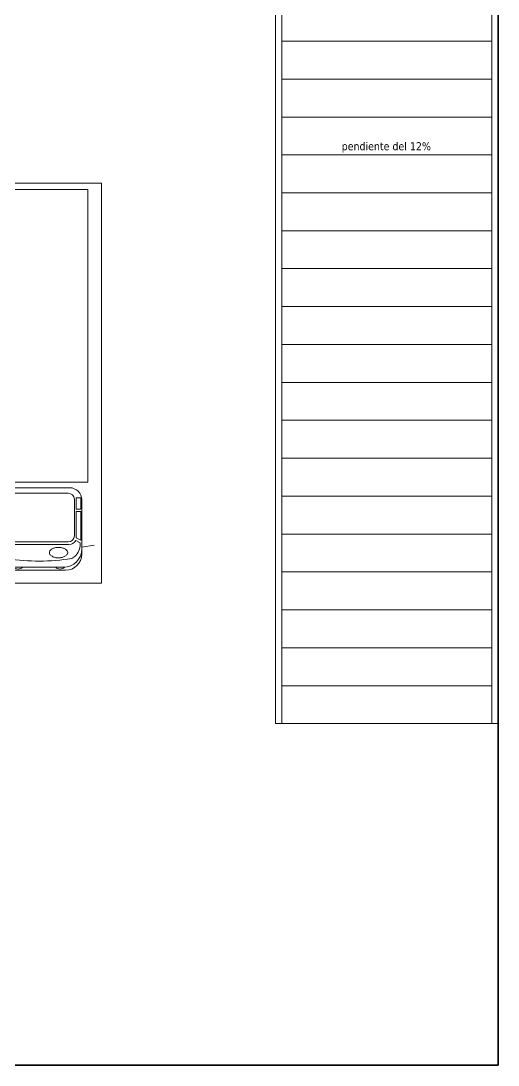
# Model space of a CAD drawing. Header units: millimetres. Extents: x 262 to 370, y -104 to 114.
# Drawn here: x 357.64 to 369.55, y -101.68 to -75.58 of the extents above; entities that cross this region are included whole.
import ezdxf

# ---------------------------------------------------------------- set-up
doc = ezdxf.new("R2010")
doc.units = ezdxf.units.MM
doc.header["$LTSCALE"] = 0.1
doc.layers.get('0').update_dxf_attribs({"lineweight": 9})
for name, color, linetype, lineweight in [('detalles', 2, 'Continuous', 9), ('mobiliario', 3, 'Continuous', 13), ('terreno', 8, 'Continuous', 35)]:
    doc.layers.add(name, color=color, linetype=linetype, lineweight=lineweight)
doc.styles.get("Standard").update_dxf_attribs({"font": 'tahoma.ttf', "oblique": 10, "height": 0.35})

# ---------------------------------------------------------------- blocks, each defined once
blk = doc.blocks.new('camionp1')
for p, q in [((0.577, 1.067), (0.63, 1.373)), ((0.406, 1.067), (1.759, 1.067)), ((2.202, -1.219), (2.202, 1.219)), ((2.202, 1.219), (9.517, 1.219)), ((9.517, -1.219), (9.517, 1.219)), ((0.747, 0.921), (0.683, 1.028)), ((1.473, 1.042), (0.756, 1.042)), ((0.756, 1.042), (0.811, 0.925)), ((0.811, 0.925), (1.473, 0.925)), ((0.861, 0.882), (1.775, 0.882)), ((1.473, 0.925), (1.473, 1.042)), ((1.808, 1.042), (1.531, 1.042)), ((1.531, 1.042), (1.531, 0.925)), ((1.531, 0.925), (1.808, 0.925)), ((1.808, 0.925), (1.808, 1.042)), ((0, -0.66), (0, 0.66)), ((0.076, -0.61), (0.076, 0.61)), ((0.641, 0.734), (0.641, -0.734)), ((0.709, -0.73), (0.709, 0.73)), ((1.928, -0.73), (1.928, 0.73)), ((2.064, -0.762), (2.064, 0.762)), ((0.747, -0.921), (0.683, -1.028)), ((0.756, -1.042), (0.811, -0.925)), ((1.473, -1.042), (0.756, -1.042)), ((0.811, -0.925), (1.473, -0.925)), ((0.861, -0.882), (1.775, -0.882)), ((1.473, -0.925), (1.473, -1.042)), ((1.531, -1.042), (1.531, -0.925)), ((1.531, -0.925), (1.808, -0.925)), ((1.808, -1.042), (1.531, -1.042)), ((1.808, -0.925), (1.808, -1.042)), ((0.406, -1.067), (1.759, -1.067)), ((0.577, -1.067), (0.63, -1.373)), ((2.202, -1.219), (9.517, -1.219))]:
    blk.add_line(p, q)
blk.add_lwpolyline([(0.442, -0.257, 0.15854), (0.397, -0.272, 0.106465), (0.35, -0.324, 0.07162), (0.319, -0.402, 0.071565), (0.312, -0.486, 0.057969), (0.322, -0.578, 0.07162), (0.35, -0.648, 0.106465), (0.397, -0.701, 0.15854), (0.442, -0.716, 0.15854), (0.488, -0.701, 0.106465), (0.535, -0.648, 0.07162), (0.562, -0.578, 0.057969), (0.573, -0.486, 0.057969), (0.562, -0.394, 0.07162), (0.535, -0.324, 0.106465), (0.488, -0.272, 0.15854)], format="xyb", close=True)
for centre, radius, start, end in [((0.406, 0.66), 0.406, 90, 180), ((0.533, 0.61), 0.457, 90, 180), ((1.759, 0.762), 0.305, 0, 90), ((5.497, 0), 5.267, 171.4226, 188.8918), ((0.44, 0.763), 0.152, 147.2096, 171.4226), ((0.65, 0.628), 0.402, 85.2278, 147.2096), ((0.861, 0.73), 0.223, 120.7075, 180), ((0.861, 0.73), 0.152, 90, 180), ((1.775, 0.73), 0.152, 0, 90), ((0.184, 0.525), 0.153, 134.4871, 225.1562), ((0.184, -0.525), 0.153, 134.8438, 225.5129), ((0.406, -0.66), 0.406, 180, 270), ((0.533, -0.61), 0.457, 180, 270), ((0.861, -0.73), 0.223, 180, 239.2925), ((0.861, -0.73), 0.152, 180, 270), ((1.759, -0.762), 0.305, 270, 0), ((1.775, -0.73), 0.152, 270, 0), ((0.44, -0.763), 0.152, 188.5774, 212.7904), ((0.65, -0.628), 0.402, 207.6368, 274.7722)]:
    blk.add_arc(centre, radius, start, end)

msp = doc.modelspace()

# ---------------------------------------------------------------- linework, layer by layer
at = {"layer": 'detalles'}
for p, q in [((363.995, -93.144), (363.995, -68.669)), ((364.155, -93.144), (364.155, -68.669)), ((369.395, -93.144), (369.395, -68.692)), ((369.555, -93.144), (369.555, -68.692)), ((364.155, -76.089), (369.395, -76.089)), ((364.155, -77.037), (369.395, -77.037)), ((364.155, -77.984), (369.395, -77.984)), ((364.155, -78.932), (369.395, -78.932)), ((364.155, -79.879), (369.395, -79.879)), ((364.155, -80.827), (369.395, -80.827)), ((364.155, -81.774), (369.395, -81.774)), ((364.155, -82.722), (369.395, -82.722)), ((364.155, -83.669), (369.395, -83.669)), ((364.155, -84.617), (369.395, -84.617)), ((364.155, -85.564), (369.395, -85.564)), ((364.155, -86.512), (369.395, -86.512)), ((364.155, -87.459), (369.395, -87.459)), ((364.155, -88.407), (369.395, -88.407)), ((364.155, -89.354), (369.395, -89.354)), ((364.155, -90.302), (369.395, -90.302)), ((364.155, -91.249), (369.395, -91.249)), ((364.155, -92.197), (369.395, -92.197)), ((363.995, -93.144), (369.555, -93.144))]:
    msp.add_line(p, q, dxfattribs=at)
at = {"layer": 'mobiliario'}
msp.add_lwpolyline([(356.647, -79.634), (359.647, -79.634), (359.647, -89.634), (356.647, -89.634)], close=True, dxfattribs=at)
at = {"layer": 'terreno'}
for p in [(369.555, -26.08), (271.555, -101.68)]:
    msp.add_line(p, (369.555, -101.68), dxfattribs=at)

# ---------------------------------------------------------------- block references
at = {"layer": 'mobiliario', "rotation": 90}
msp.add_blockref('camionp1', (358.09, -89.313), dxfattribs=at)

# ---------------------------------------------------------------- texts
at = {"layer": 'detalles'}
msp.add_text('pendiente del 12%', height=0.2, dxfattribs=at).set_placement((365.649, -78.814))

doc.saveas('drawing.dxf')
